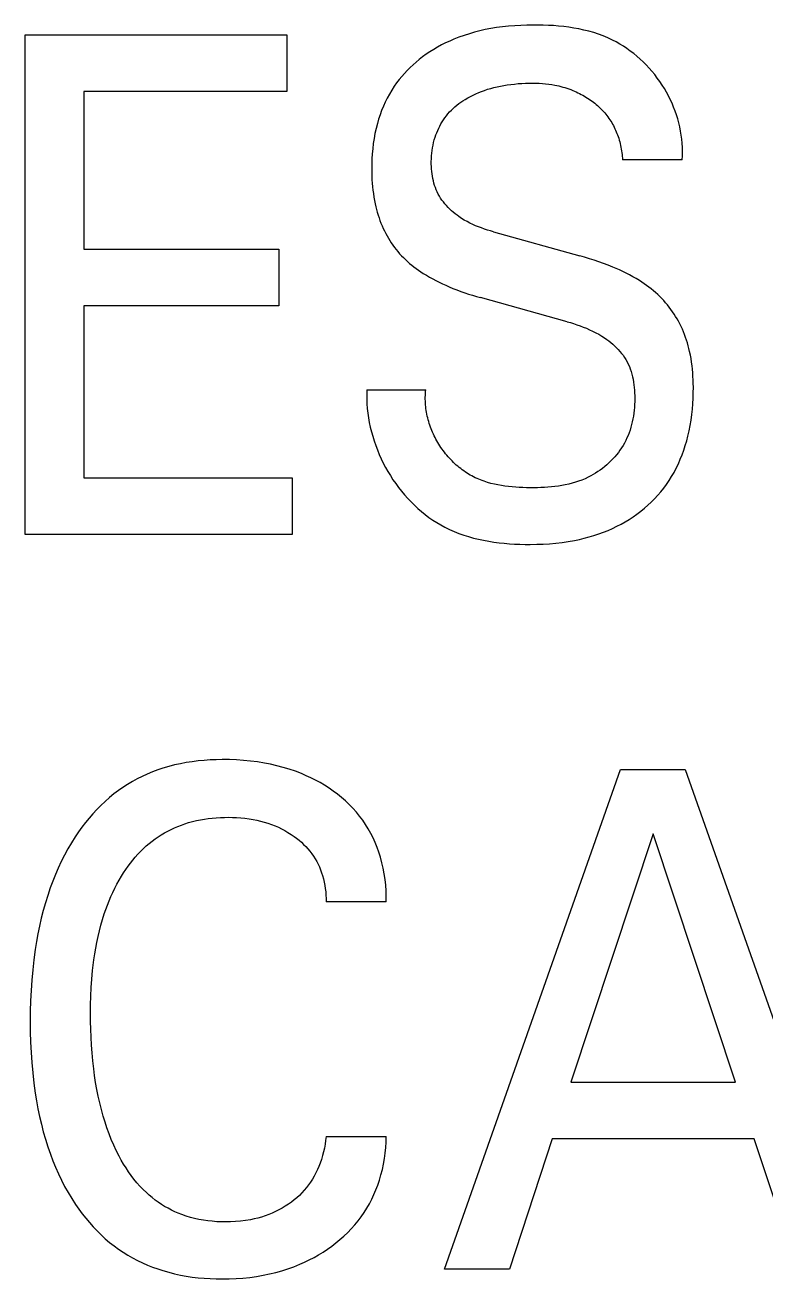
# Model space of a CAD drawing. Extents: x 10 to 879, y 6 to 221.
# Drawn here: x 709.145 to 710.988, y 134.998 to 138.116 of the extents above; entities that cross this region are included whole.
import ezdxf

# ---------------------------------------------------------------- set-up
doc = ezdxf.new("R2010")
doc.units = 0
doc.header["$LTSCALE"] = 5
doc.header["$MEASUREMENT"] = 0
doc.layers.get('0').update_dxf_attribs({"linetype": 'CONTINUOUS'})

msp = doc.modelspace()

# ---------------------------------------------------------------- linework, layer by layer
at = {"color": 7, "linetype": 'Continuous'}
for p, q in [((710.3035, 138.1071), (710.2901, 138.1045)), ((710.3183, 138.1095), (710.3035, 138.1071)), ((710.3332, 138.1115), (710.3183, 138.1095)), ((710.3482, 138.1131), (710.3332, 138.1115)), ((710.3632, 138.1143), (710.3482, 138.1131)), ((710.3783, 138.1151), (710.3632, 138.1143)), ((710.3935, 138.1156), (710.3783, 138.1151)), ((710.4087, 138.1159), (710.3935, 138.1156)), ((710.4214, 138.1158), (710.4087, 138.1159)), ((710.4342, 138.1156), (710.4214, 138.1158)), ((710.447, 138.1151), (710.4342, 138.1156)), ((710.4598, 138.1144), (710.447, 138.1151)), ((710.4725, 138.1133), (710.4598, 138.1144)), ((710.4852, 138.112), (710.4725, 138.1133)), ((710.4979, 138.1104), (710.4852, 138.112)), ((710.5105, 138.1085), (710.4979, 138.1104)), ((710.5229, 138.1062), (710.5105, 138.1085)), ((710.5353, 138.1035), (710.5229, 138.1062)), ((709.1451, 136.849), (709.1451, 138.0912)), ((709.1451, 138.0912), (709.7962, 138.0912)), ((709.7962, 138.0912), (709.7962, 137.9504)), ((710.2016, 138.0762), (710.1914, 138.0715)), ((710.2119, 138.0806), (710.2016, 138.0762)), ((710.2246, 138.0857), (710.2119, 138.0806)), ((710.2374, 138.0902), (710.2246, 138.0857)), ((710.2504, 138.0944), (710.2374, 138.0902)), ((710.2636, 138.0982), (710.2504, 138.0944)), ((710.2768, 138.1015), (710.2636, 138.0982)), ((710.2901, 138.1045), (710.2768, 138.1015)), ((710.5476, 138.1005), (710.5353, 138.1035)), ((710.5597, 138.097), (710.5476, 138.1005)), ((710.5717, 138.0931), (710.5597, 138.097)), ((710.5834, 138.0887), (710.5717, 138.0931)), ((710.595, 138.0839), (710.5834, 138.0887)), ((710.6064, 138.0786), (710.595, 138.0839)), ((710.6156, 138.0738), (710.6064, 138.0786)), ((710.1523, 138.0495), (710.143, 138.0432)), ((710.1618, 138.0554), (710.1523, 138.0495)), ((710.1715, 138.0611), (710.1618, 138.0554)), ((710.1814, 138.0664), (710.1715, 138.0611)), ((710.1914, 138.0715), (710.1814, 138.0664)), ((710.6247, 138.0687), (710.6156, 138.0738)), ((710.6336, 138.0632), (710.6247, 138.0687)), ((710.6424, 138.0574), (710.6336, 138.0632)), ((710.6509, 138.0513), (710.6424, 138.0574)), ((710.6593, 138.0449), (710.6509, 138.0513)), ((710.6674, 138.0383), (710.6593, 138.0449)), ((710.1103, 138.0172), (710.1029, 138.0103)), ((710.118, 138.0239), (710.1103, 138.0172)), ((710.1258, 138.0304), (710.118, 138.0239)), ((710.1339, 138.0366), (710.1258, 138.0304)), ((710.143, 138.0432), (710.1339, 138.0366)), ((710.6753, 138.0313), (710.6674, 138.0383)), ((710.683, 138.0241), (710.6753, 138.0313)), ((710.6905, 138.0166), (710.683, 138.0241)), ((710.6977, 138.0088), (710.6905, 138.0166)), ((710.0821, 137.988), (710.0756, 137.9801)), ((710.0888, 137.9957), (710.0821, 137.988)), ((710.0957, 138.0031), (710.0888, 137.9957)), ((710.1029, 138.0103), (710.0957, 138.0031)), ((710.7047, 138.0009), (710.6977, 138.0088)), ((710.7115, 137.9927), (710.7047, 138.0009)), ((710.7179, 137.9842), (710.7115, 137.9927)), ((710.7241, 137.9756), (710.7179, 137.9842)), ((709.2912, 137.9504), (709.2912, 137.5586)), ((709.7962, 137.9504), (709.2912, 137.9504)), ((710.0574, 137.9542), (710.0516, 137.9444)), ((710.0636, 137.9638), (710.0574, 137.9542)), ((710.0695, 137.9721), (710.0636, 137.9638)), ((710.0756, 137.9801), (710.0695, 137.9721)), ((710.2737, 137.9481), (710.2808, 137.9509)), ((710.2808, 137.9509), (710.2879, 137.9535)), ((710.2879, 137.9535), (710.2958, 137.9561)), ((710.2958, 137.9561), (710.3037, 137.9584)), ((710.3037, 137.9584), (710.3117, 137.9605)), ((710.3117, 137.9605), (710.3198, 137.9624)), ((710.3198, 137.9624), (710.3279, 137.9641)), ((710.3279, 137.9641), (710.336, 137.9657)), ((710.336, 137.9657), (710.3442, 137.967)), ((710.3442, 137.967), (710.3533, 137.9683)), ((710.3533, 137.9683), (710.3625, 137.9693)), ((710.3625, 137.9693), (710.3717, 137.9702)), ((710.3717, 137.9702), (710.381, 137.9708)), ((710.381, 137.9708), (710.3902, 137.9712)), ((710.3902, 137.9712), (710.3995, 137.9715)), ((710.3995, 137.9715), (710.4087, 137.9715)), ((710.4087, 137.9715), (710.4166, 137.9713)), ((710.4166, 137.9713), (710.4244, 137.971)), ((710.4244, 137.971), (710.4323, 137.9705)), ((710.4323, 137.9705), (710.4401, 137.9698)), ((710.4401, 137.9698), (710.4479, 137.9689)), ((710.4479, 137.9689), (710.4557, 137.9678)), ((710.4557, 137.9678), (710.4634, 137.9665)), ((710.4634, 137.9665), (710.4734, 137.9644)), ((710.4734, 137.9644), (710.4834, 137.9618)), ((710.4834, 137.9618), (710.4883, 137.9604)), ((710.4883, 137.9604), (710.4932, 137.9588)), ((710.4932, 137.9588), (710.498, 137.9572)), ((710.498, 137.9572), (710.5028, 137.9554)), ((710.5028, 137.9554), (710.5076, 137.9535)), ((710.5076, 137.9535), (710.5123, 137.9515)), ((710.5123, 137.9515), (710.5165, 137.9497)), ((710.5165, 137.9497), (710.5206, 137.9477)), ((710.7301, 137.9668), (710.7241, 137.9756)), ((710.7356, 137.958), (710.7301, 137.9668)), ((710.7408, 137.9491), (710.7356, 137.958)), ((710.0412, 137.9242), (710.0365, 137.9138)), ((710.0462, 137.9344), (710.0412, 137.9242)), ((710.0516, 137.9444), (710.0462, 137.9344)), ((710.2195, 137.9167), (710.2244, 137.9205)), ((710.2244, 137.9205), (710.2295, 137.9241)), ((710.2295, 137.9241), (710.2346, 137.9276)), ((710.2346, 137.9276), (710.2399, 137.931)), ((710.2399, 137.931), (710.2464, 137.9349)), ((710.2464, 137.9349), (710.2531, 137.9385)), ((710.2531, 137.9385), (710.2599, 137.9419)), ((710.2599, 137.9419), (710.2667, 137.9451)), ((710.2667, 137.9451), (710.2737, 137.9481)), ((710.5206, 137.9477), (710.5247, 137.9457)), ((710.5247, 137.9457), (710.5287, 137.9436)), ((710.5287, 137.9436), (710.5327, 137.9414)), ((710.5327, 137.9414), (710.5366, 137.9392)), ((710.5366, 137.9392), (710.5405, 137.9368)), ((710.5405, 137.9368), (710.5444, 137.9344)), ((710.5444, 137.9344), (710.5482, 137.9319)), ((710.5482, 137.9319), (710.5519, 137.9293)), ((710.5519, 137.9293), (710.5556, 137.9266)), ((710.5556, 137.9266), (710.559, 137.924)), ((710.559, 137.924), (710.5624, 137.9213)), ((710.5624, 137.9213), (710.5657, 137.9185)), ((710.5657, 137.9185), (710.569, 137.9157)), ((710.7457, 137.94), (710.7408, 137.9491)), ((710.7503, 137.9307), (710.7457, 137.94)), ((710.7547, 137.9213), (710.7503, 137.9307)), ((710.7587, 137.9118), (710.7547, 137.9213)), ((710.0283, 137.8925), (710.0247, 137.8817)), ((710.0322, 137.9032), (710.0283, 137.8925)), ((710.0365, 137.9138), (710.0322, 137.9032)), ((710.1895, 137.8855), (710.1932, 137.8904)), ((710.1932, 137.8904), (710.1971, 137.8952)), ((710.1971, 137.8952), (710.2013, 137.8998)), ((710.2013, 137.8998), (710.2056, 137.9043)), ((710.2056, 137.9043), (710.2101, 137.9086)), ((710.2101, 137.9086), (710.2147, 137.9127)), ((710.2147, 137.9127), (710.2195, 137.9167)), ((710.569, 137.9157), (710.5722, 137.9128)), ((710.5722, 137.9128), (710.5754, 137.9099)), ((710.5754, 137.9099), (710.5784, 137.9069)), ((710.5784, 137.9069), (710.5815, 137.9038)), ((710.5815, 137.9038), (710.5844, 137.9006)), ((710.5844, 137.9006), (710.5872, 137.8974)), ((710.5872, 137.8974), (710.59, 137.8941)), ((710.59, 137.8941), (710.5927, 137.8907)), ((710.5927, 137.8907), (710.5953, 137.8873)), ((710.7624, 137.9021), (710.7587, 137.9118)), ((710.7658, 137.8924), (710.7624, 137.9021)), ((710.7689, 137.8825), (710.7658, 137.8924)), ((710.0183, 137.8584), (710.0156, 137.846)), ((710.0215, 137.8707), (710.0183, 137.8584)), ((710.0247, 137.8817), (710.0215, 137.8707)), ((710.1716, 137.8538), (710.1741, 137.8594)), ((710.1741, 137.8594), (710.1768, 137.8648)), ((710.1768, 137.8648), (710.1797, 137.8702)), ((710.1797, 137.8702), (710.1828, 137.8754)), ((710.1828, 137.8754), (710.186, 137.8806)), ((710.186, 137.8806), (710.1895, 137.8855)), ((710.5953, 137.8873), (710.5978, 137.8838)), ((710.5978, 137.8838), (710.6001, 137.8803)), ((710.6001, 137.8803), (710.6024, 137.8768)), ((710.6024, 137.8768), (710.6046, 137.8732)), ((710.6046, 137.8732), (710.6067, 137.8695)), ((710.6067, 137.8695), (710.6088, 137.8658)), ((710.6088, 137.8658), (710.6107, 137.862)), ((710.6107, 137.862), (710.6126, 137.8582)), ((710.6126, 137.8582), (710.6143, 137.8543)), ((710.7716, 137.8726), (710.7689, 137.8825)), ((710.774, 137.8625), (710.7716, 137.8726)), ((710.776, 137.8524), (710.774, 137.8625)), ((710.0133, 137.8335), (710.0114, 137.821)), ((710.0156, 137.846), (710.0133, 137.8335)), ((710.1615, 137.8237), (710.1632, 137.8302)), ((710.1632, 137.8302), (710.1652, 137.8367)), ((710.1652, 137.8367), (710.1671, 137.8425)), ((710.1671, 137.8425), (710.1692, 137.8482)), ((710.1692, 137.8482), (710.1716, 137.8538)), ((710.6143, 137.8543), (710.616, 137.8505)), ((710.616, 137.8505), (710.6176, 137.8465)), ((710.6176, 137.8465), (710.6191, 137.8426)), ((710.6191, 137.8426), (710.6205, 137.8385)), ((710.6205, 137.8385), (710.622, 137.8342)), ((710.622, 137.8342), (710.6233, 137.8298)), ((710.6233, 137.8298), (710.6245, 137.8254)), ((710.6245, 137.8254), (710.6257, 137.821)), ((710.7777, 137.8423), (710.776, 137.8524)), ((710.779, 137.832), (710.7777, 137.8423)), ((710.7799, 137.8218), (710.779, 137.832)), ((710.0088, 137.7957), (710.008, 137.783)), ((710.0099, 137.8083), (710.0088, 137.7957)), ((710.0114, 137.821), (710.0099, 137.8083)), ((710.1564, 137.7903), (710.1569, 137.797)), ((710.1569, 137.797), (710.1578, 137.8038)), ((710.1578, 137.8038), (710.1588, 137.8104)), ((710.1588, 137.8104), (710.16, 137.8171)), ((710.16, 137.8171), (710.1615, 137.8237)), ((710.6257, 137.821), (710.6267, 137.8165)), ((710.6267, 137.8165), (710.6276, 137.8121)), ((710.6276, 137.8121), (710.6284, 137.8076)), ((710.6284, 137.8076), (710.6292, 137.8031)), ((710.6292, 137.8031), (710.6298, 137.7985)), ((710.6298, 137.7985), (710.6303, 137.794)), ((710.6303, 137.794), (710.6307, 137.7895)), ((710.7804, 137.8115), (710.7799, 137.8218)), ((710.7803, 137.7908), (710.7806, 137.8011)), ((710.7806, 137.8011), (710.7804, 137.8115)), ((710.0076, 137.7703), (710.0074, 137.7576)), ((710.008, 137.783), (710.0076, 137.7703)), ((710.1558, 137.7767), (710.156, 137.7835)), ((710.1558, 137.7699), (710.1558, 137.7767)), ((710.156, 137.7639), (710.1558, 137.7699)), ((710.156, 137.7835), (710.1564, 137.7903)), ((710.1564, 137.758), (710.156, 137.7639)), ((710.6307, 137.7895), (710.6311, 137.785)), ((710.6311, 137.785), (710.6313, 137.7804)), ((710.7797, 137.7804), (710.6313, 137.7804)), ((710.7797, 137.7804), (710.7803, 137.7908)), ((710.0074, 137.7576), (710.0075, 137.7488)), ((710.0075, 137.7488), (710.0078, 137.7401)), ((710.0078, 137.7401), (710.0082, 137.7314)), ((710.1569, 137.7521), (710.1564, 137.758)), ((710.1576, 137.7462), (710.1569, 137.7521)), ((710.1585, 137.7403), (710.1576, 137.7462)), ((710.1596, 137.7345), (710.1585, 137.7403)), ((710.1609, 137.7287), (710.1596, 137.7345)), ((710.0082, 137.7314), (710.0088, 137.7226)), ((710.0088, 137.7226), (710.0095, 137.7139)), ((710.0095, 137.7139), (710.0104, 137.7053)), ((710.0104, 137.7053), (710.0116, 137.6966)), ((710.1623, 137.7229), (710.1609, 137.7287)), ((710.164, 137.7173), (710.1623, 137.7229)), ((710.1659, 137.7117), (710.164, 137.7173)), ((710.168, 137.7063), (710.1659, 137.7117)), ((710.1704, 137.7009), (710.168, 137.7063)), ((710.173, 137.6956), (710.1704, 137.7009)), ((710.0116, 137.6966), (710.0129, 137.688)), ((710.0129, 137.688), (710.0144, 137.6794)), ((710.0144, 137.6794), (710.0162, 137.6709)), ((710.0162, 137.6709), (710.0178, 137.664)), ((710.1758, 137.6905), (710.173, 137.6956)), ((710.1789, 137.6855), (710.1758, 137.6905)), ((710.1822, 137.6807), (710.1789, 137.6855)), ((710.1857, 137.6759), (710.1822, 137.6807)), ((710.1894, 137.6713), (710.1857, 137.6759)), ((710.1932, 137.6669), (710.1894, 137.6713)), ((710.0178, 137.664), (710.0195, 137.6571)), ((710.0195, 137.6571), (710.0214, 137.6502)), ((710.0214, 137.6502), (710.0235, 137.6434)), ((710.0235, 137.6434), (710.0257, 137.6367)), ((710.1973, 137.6625), (710.1932, 137.6669)), ((710.2015, 137.6583), (710.1973, 137.6625)), ((710.2058, 137.6543), (710.2015, 137.6583)), ((710.2103, 137.6504), (710.2058, 137.6543)), ((710.2149, 137.6466), (710.2103, 137.6504)), ((710.2197, 137.643), (710.2149, 137.6466)), ((710.2245, 137.6396), (710.2197, 137.643)), ((710.2311, 137.6352), (710.2245, 137.6396)), ((710.0257, 137.6367), (710.0281, 137.63)), ((710.0281, 137.63), (710.0306, 137.6234)), ((710.0306, 137.6234), (710.0333, 137.6168)), ((710.0333, 137.6168), (710.0362, 137.6103)), ((710.0362, 137.6103), (710.0392, 137.6039)), ((710.2378, 137.6311), (710.2311, 137.6352)), ((710.2446, 137.6272), (710.2378, 137.6311)), ((710.2516, 137.6236), (710.2446, 137.6272)), ((710.2587, 137.6202), (710.2516, 137.6236)), ((710.2658, 137.617), (710.2587, 137.6202)), ((710.2731, 137.6141), (710.2658, 137.617)), ((710.2804, 137.6113), (710.2731, 137.6141)), ((710.2878, 137.6087), (710.2804, 137.6113)), ((710.2953, 137.6062), (710.2878, 137.6087)), ((710.0392, 137.6039), (710.0424, 137.5975)), ((710.0424, 137.5975), (710.0457, 137.5916)), ((710.0457, 137.5916), (710.049, 137.5857)), ((710.049, 137.5857), (710.0526, 137.5799)), ((710.0526, 137.5799), (710.0563, 137.5742)), ((710.3028, 137.6039), (710.2953, 137.6062)), ((710.3103, 137.6017), (710.3028, 137.6039)), ((710.3103, 137.6017), (710.5253, 137.5419)), ((709.2912, 137.5586), (709.7765, 137.5586)), ((709.7765, 137.5586), (709.7765, 137.4177)), ((710.0563, 137.5742), (710.0601, 137.5686)), ((710.0601, 137.5686), (710.0641, 137.5631)), ((710.0641, 137.5631), (710.0682, 137.5577)), ((710.0682, 137.5577), (710.0725, 137.5525)), ((710.0725, 137.5525), (710.0769, 137.5473)), ((710.0769, 137.5473), (710.0815, 137.5423)), ((710.0815, 137.5423), (710.0862, 137.5375)), ((710.0862, 137.5375), (710.0912, 137.5325)), ((710.0912, 137.5325), (710.0964, 137.5278)), ((710.0964, 137.5278), (710.1017, 137.5232)), ((710.1017, 137.5232), (710.1071, 137.5187)), ((710.1071, 137.5187), (710.1127, 137.5143)), ((710.1127, 137.5143), (710.1183, 137.5101)), ((710.5372, 137.5385), (710.5253, 137.5419)), ((710.549, 137.5349), (710.5372, 137.5385)), ((710.5607, 137.5312), (710.549, 137.5349)), ((710.5724, 137.5273), (710.5607, 137.5312)), ((710.584, 137.5231), (710.5724, 137.5273)), ((710.5955, 137.5188), (710.584, 137.5231)), ((710.607, 137.5142), (710.5955, 137.5188)), ((710.6156, 137.5106), (710.607, 137.5142)), ((710.1183, 137.5101), (710.1241, 137.506)), ((710.1241, 137.506), (710.1299, 137.5021)), ((710.1299, 137.5021), (710.1358, 137.4982)), ((710.1358, 137.4982), (710.1435, 137.4935)), ((710.1435, 137.4935), (710.1513, 137.4889)), ((710.1513, 137.4889), (710.1592, 137.4845)), ((710.1592, 137.4845), (710.1672, 137.4803)), ((710.6241, 137.5068), (710.6156, 137.5106)), ((710.6325, 137.5028), (710.6241, 137.5068)), ((710.6409, 137.4987), (710.6325, 137.5028)), ((710.6492, 137.4944), (710.6409, 137.4987)), ((710.6573, 137.49), (710.6492, 137.4944)), ((710.6654, 137.4853), (710.6573, 137.49)), ((710.6734, 137.4804), (710.6654, 137.4853)), ((710.1672, 137.4803), (710.1753, 137.4763)), ((710.1753, 137.4763), (710.1834, 137.4724)), ((710.1834, 137.4724), (710.1916, 137.4687)), ((710.1916, 137.4687), (710.1999, 137.4651)), ((710.1999, 137.4651), (710.2095, 137.4611)), ((710.2095, 137.4611), (710.2192, 137.4573)), ((710.2192, 137.4573), (710.229, 137.4537)), ((710.229, 137.4537), (710.2388, 137.4503)), ((710.6794, 137.4765), (710.6734, 137.4804)), ((710.6854, 137.4725), (710.6794, 137.4765)), ((710.6913, 137.4684), (710.6854, 137.4725)), ((710.6971, 137.4641), (710.6913, 137.4684)), ((710.7028, 137.4597), (710.6971, 137.4641)), ((710.7084, 137.4551), (710.7028, 137.4597)), ((710.7139, 137.4504), (710.7084, 137.4551)), ((710.2388, 137.4503), (710.2486, 137.447)), ((710.2486, 137.447), (710.2585, 137.4438)), ((710.2585, 137.4438), (710.2685, 137.4408)), ((710.2685, 137.4408), (710.2785, 137.438)), ((710.4935, 137.3781), (710.2785, 137.438)), ((710.7192, 137.4456), (710.7139, 137.4504)), ((710.7244, 137.4406), (710.7192, 137.4456)), ((710.7294, 137.4356), (710.7244, 137.4406)), ((710.7341, 137.4305), (710.7294, 137.4356)), ((710.7388, 137.4253), (710.7341, 137.4305)), ((710.7433, 137.4199), (710.7388, 137.4253)), ((710.7477, 137.4144), (710.7433, 137.4199)), ((709.2912, 137.4177), (709.2912, 136.9899)), ((709.7765, 137.4177), (709.2912, 137.4177)), ((710.7519, 137.4088), (710.7477, 137.4144)), ((710.756, 137.4031), (710.7519, 137.4088)), ((710.7599, 137.3973), (710.756, 137.4031)), ((710.7637, 137.3913), (710.7599, 137.3973)), ((710.7673, 137.3853), (710.7637, 137.3913)), ((710.4935, 137.3781), (710.5017, 137.3758)), ((710.5017, 137.3758), (710.5098, 137.3733)), ((710.5098, 137.3733), (710.5179, 137.3707)), ((710.5179, 137.3707), (710.5259, 137.3679)), ((710.5259, 137.3679), (710.5339, 137.3649)), ((710.5339, 137.3649), (710.5417, 137.3617)), ((710.5417, 137.3617), (710.5495, 137.3583)), ((710.5495, 137.3583), (710.5572, 137.3547)), ((710.7707, 137.3792), (710.7673, 137.3853)), ((710.7741, 137.3727), (710.7707, 137.3792)), ((710.7773, 137.3662), (710.7741, 137.3727)), ((710.7803, 137.3595), (710.7773, 137.3662)), ((710.7832, 137.3528), (710.7803, 137.3595)), ((710.5572, 137.3547), (710.5648, 137.3509)), ((710.5648, 137.3509), (710.5723, 137.3468)), ((710.5723, 137.3468), (710.5797, 137.3424)), ((710.5797, 137.3424), (710.5869, 137.3377)), ((710.5869, 137.3377), (710.5921, 137.3341)), ((710.5921, 137.3341), (710.5972, 137.3303)), ((710.5972, 137.3303), (710.6022, 137.3264)), ((710.6022, 137.3264), (710.6071, 137.3223)), ((710.7859, 137.346), (710.7832, 137.3528)), ((710.7884, 137.3392), (710.7859, 137.346)), ((710.7907, 137.3322), (710.7884, 137.3392)), ((710.7929, 137.3253), (710.7907, 137.3322)), ((710.6071, 137.3223), (710.6119, 137.318)), ((710.6119, 137.318), (710.6165, 137.3136)), ((710.6165, 137.3136), (710.6209, 137.3091)), ((710.6209, 137.3091), (710.6251, 137.3044)), ((710.6251, 137.3044), (710.6291, 137.2995)), ((710.6291, 137.2995), (710.6329, 137.2946)), ((710.7949, 137.3182), (710.7929, 137.3253)), ((710.7968, 137.3112), (710.7949, 137.3182)), ((710.7984, 137.3041), (710.7968, 137.3112)), ((710.8003, 137.2953), (710.7984, 137.3041)), ((710.8019, 137.2865), (710.8003, 137.2953)), ((710.6329, 137.2946), (710.6365, 137.2894)), ((710.6365, 137.2894), (710.6398, 137.2842)), ((710.6398, 137.2842), (710.6429, 137.2787)), ((710.6429, 137.2787), (710.6459, 137.2728)), ((710.6459, 137.2728), (710.6485, 137.2668)), ((710.6485, 137.2668), (710.6509, 137.2606)), ((710.8033, 137.2777), (710.8019, 137.2865)), ((710.8045, 137.2688), (710.8033, 137.2777)), ((710.8054, 137.26), (710.8045, 137.2688)), ((710.6509, 137.2606), (710.653, 137.2543)), ((710.653, 137.2543), (710.6548, 137.2479)), ((710.6548, 137.2479), (710.6564, 137.2414)), ((710.6564, 137.2414), (710.6578, 137.2349)), ((710.6578, 137.2349), (710.6589, 137.2282)), ((710.8062, 137.251), (710.8054, 137.26)), ((710.8068, 137.2421), (710.8062, 137.251)), ((710.8073, 137.2332), (710.8068, 137.2421)), ((710.8076, 137.2242), (710.8073, 137.2332)), ((709.9953, 137.2091), (709.995, 137.1975)), ((709.9953, 137.2091), (710.1422, 137.2091)), ((710.1413, 137.1997), (710.1417, 137.2044)), ((710.1417, 137.2044), (710.1422, 137.2091)), ((710.6589, 137.2282), (710.6599, 137.2215)), ((710.6599, 137.2215), (710.6606, 137.2148)), ((710.6606, 137.2148), (710.6612, 137.208)), ((710.6612, 137.208), (710.6616, 137.2012)), ((710.8072, 137.1879), (710.8076, 137.2016)), ((710.8077, 137.2153), (710.8076, 137.2242)), ((710.8076, 137.2016), (710.8077, 137.2153)), ((709.995, 137.1975), (709.9951, 137.1859)), ((709.9951, 137.1859), (709.9955, 137.1742)), ((709.9955, 137.1742), (709.9964, 137.1625)), ((710.1409, 137.1903), (710.141, 137.195)), ((710.1409, 137.1856), (710.1409, 137.1903)), ((710.141, 137.1809), (710.1409, 137.1856)), ((710.141, 137.195), (710.1413, 137.1997)), ((710.1412, 137.1762), (710.141, 137.1809)), ((710.1415, 137.1715), (710.1412, 137.1762)), ((710.1419, 137.1668), (710.1415, 137.1715)), ((710.6616, 137.1722), (710.6611, 137.165)), ((710.6616, 137.2012), (710.6618, 137.1939)), ((710.6618, 137.1794), (710.6616, 137.1722)), ((710.6618, 137.1939), (710.6619, 137.1867)), ((710.6619, 137.1867), (710.6618, 137.1794)), ((710.8054, 137.1607), (710.8065, 137.1743)), ((710.8065, 137.1743), (710.8072, 137.1879)), ((709.9964, 137.1625), (709.9977, 137.1509)), ((709.9977, 137.1509), (709.9994, 137.1392)), ((709.9994, 137.1392), (710.0015, 137.1276)), ((710.1425, 137.1621), (710.1419, 137.1668)), ((710.1431, 137.1575), (710.1425, 137.1621)), ((710.1439, 137.1528), (710.1431, 137.1575)), ((710.1447, 137.1482), (710.1439, 137.1528)), ((710.1457, 137.1436), (710.1447, 137.1482)), ((710.1468, 137.139), (710.1457, 137.1436)), ((710.148, 137.1344), (710.1468, 137.139)), ((710.6586, 137.1435), (710.6573, 137.1365)), ((710.6596, 137.1506), (710.6586, 137.1435)), ((710.6604, 137.1578), (710.6596, 137.1506)), ((710.6611, 137.165), (710.6604, 137.1578)), ((710.8021, 137.1336), (710.8039, 137.1471)), ((710.8039, 137.1471), (710.8054, 137.1607)), ((710.0015, 137.1276), (710.0039, 137.1161)), ((710.0039, 137.1161), (710.0067, 137.1045)), ((710.1492, 137.1298), (710.148, 137.1344)), ((710.1506, 137.1253), (710.1492, 137.1298)), ((710.1521, 137.1208), (710.1506, 137.1253)), ((710.1537, 137.1163), (710.1521, 137.1208)), ((710.1553, 137.1119), (710.1537, 137.1163)), ((710.1571, 137.1075), (710.1553, 137.1119)), ((710.6502, 137.1088), (710.6479, 137.1021)), ((710.6523, 137.1156), (710.6502, 137.1088)), ((710.6542, 137.1225), (710.6523, 137.1156)), ((710.6558, 137.1294), (710.6542, 137.1225)), ((710.6573, 137.1365), (710.6558, 137.1294)), ((710.7972, 137.1067), (710.7999, 137.1201)), ((710.7999, 137.1201), (710.8021, 137.1336)), ((710.0067, 137.1045), (710.0099, 137.0931)), ((710.0099, 137.0931), (710.0135, 137.0817)), ((710.0135, 137.0817), (710.0174, 137.0705)), ((710.159, 137.1031), (710.1571, 137.1075)), ((710.1609, 137.0988), (710.159, 137.1031)), ((710.163, 137.0945), (710.1609, 137.0988)), ((710.1651, 137.0902), (710.163, 137.0945)), ((710.1673, 137.086), (710.1651, 137.0902)), ((710.1696, 137.0818), (710.1673, 137.086)), ((710.172, 137.0777), (710.1696, 137.0818)), ((710.1744, 137.0736), (710.172, 137.0777)), ((710.6395, 137.0826), (710.6362, 137.0763)), ((710.6425, 137.089), (710.6395, 137.0826)), ((710.6453, 137.0955), (710.6425, 137.089)), ((710.6479, 137.1021), (710.6453, 137.0955)), ((710.7877, 137.0701), (710.7911, 137.0817)), ((710.7911, 137.0817), (710.7942, 137.0934)), ((710.7942, 137.0934), (710.7972, 137.1067)), ((710.0174, 137.0705), (710.0216, 137.0593)), ((710.0216, 137.0593), (710.0262, 137.0483)), ((710.0262, 137.0483), (710.0311, 137.0374)), ((710.177, 137.0695), (710.1744, 137.0736)), ((710.1797, 137.0654), (710.177, 137.0695)), ((710.1825, 137.0614), (710.1797, 137.0654)), ((710.1853, 137.0575), (710.1825, 137.0614)), ((710.1883, 137.0536), (710.1853, 137.0575)), ((710.1913, 137.0498), (710.1883, 137.0536)), ((710.1943, 137.0461), (710.1913, 137.0498)), ((710.1975, 137.0424), (710.1943, 137.0461)), ((710.6168, 137.0474), (710.6123, 137.042)), ((710.6211, 137.0528), (710.6168, 137.0474)), ((710.6252, 137.0585), (710.6211, 137.0528)), ((710.6291, 137.0642), (710.6252, 137.0585)), ((710.6327, 137.0701), (710.6291, 137.0642)), ((710.6362, 137.0763), (710.6327, 137.0701)), ((710.7753, 137.036), (710.7798, 137.0472)), ((710.7798, 137.0472), (710.7839, 137.0586)), ((710.7839, 137.0586), (710.7877, 137.0701)), ((710.0311, 137.0374), (710.0363, 137.0266)), ((710.0363, 137.0266), (710.0419, 137.016)), ((710.0419, 137.016), (710.0478, 137.0056)), ((710.2007, 137.0388), (710.1975, 137.0424)), ((710.204, 137.0352), (710.2007, 137.0388)), ((710.2074, 137.0318), (710.204, 137.0352)), ((710.2108, 137.0284), (710.2074, 137.0318)), ((710.2143, 137.0251), (710.2108, 137.0284)), ((710.2179, 137.0218), (710.2143, 137.0251)), ((710.2215, 137.0187), (710.2179, 137.0218)), ((710.2252, 137.0156), (710.2215, 137.0187)), ((710.229, 137.0127), (710.2252, 137.0156)), ((710.5871, 137.0177), (710.5816, 137.0134)), ((710.5925, 137.0223), (710.5871, 137.0177)), ((710.5977, 137.0269), (710.5925, 137.0223)), ((710.6027, 137.0318), (710.5977, 137.0269)), ((710.6076, 137.0368), (710.6027, 137.0318)), ((710.6123, 137.042), (710.6076, 137.0368)), ((710.7652, 137.0141), (710.7705, 137.025)), ((710.7705, 137.025), (710.7753, 137.036)), ((709.2912, 136.9899), (709.8098, 136.9899)), ((709.8098, 136.9899), (709.8098, 136.849)), ((710.0478, 137.0056), (710.054, 136.9954)), ((710.054, 136.9954), (710.0604, 136.9853)), ((710.0604, 136.9853), (710.0672, 136.9755)), ((710.2328, 137.0098), (710.229, 137.0127)), ((710.2367, 137.007), (710.2328, 137.0098)), ((710.2406, 137.0043), (710.2367, 137.007)), ((710.2446, 137.0017), (710.2406, 137.0043)), ((710.2486, 136.9992), (710.2446, 137.0017)), ((710.2527, 136.9968), (710.2486, 136.9992)), ((710.2568, 136.9945), (710.2527, 136.9968)), ((710.261, 136.9923), (710.2568, 136.9945)), ((710.2652, 136.9902), (710.261, 136.9923)), ((710.2695, 136.9882), (710.2652, 136.9902)), ((710.2739, 136.9863), (710.2695, 136.9882)), ((710.2783, 136.9846), (710.2739, 136.9863)), ((710.2827, 136.9829), (710.2783, 136.9846)), ((710.5304, 136.9845), (710.5223, 136.9815)), ((710.5383, 136.9878), (710.5304, 136.9845)), ((710.5462, 136.9915), (710.5383, 136.9878)), ((710.5523, 136.9946), (710.5462, 136.9915)), ((710.5584, 136.9979), (710.5523, 136.9946)), ((710.5644, 137.0015), (710.5584, 136.9979)), ((710.5702, 137.0053), (710.5644, 137.0015)), ((710.576, 137.0092), (710.5702, 137.0053)), ((710.5816, 137.0134), (710.576, 137.0092)), ((710.7408, 136.9737), (710.7473, 136.9832)), ((710.7473, 136.9832), (710.7535, 136.993)), ((710.7535, 136.993), (710.7596, 137.0035)), ((710.7596, 137.0035), (710.7652, 137.0141)), ((710.0672, 136.9755), (710.0743, 136.9659)), ((710.0743, 136.9659), (710.0816, 136.9565)), ((710.0816, 136.9565), (710.0893, 136.9474)), ((710.2872, 136.9813), (710.2827, 136.9829)), ((710.2955, 136.9786), (710.2872, 136.9813)), ((710.304, 136.9762), (710.2955, 136.9786)), ((710.3126, 136.9741), (710.304, 136.9762)), ((710.3212, 136.9722), (710.3126, 136.9741)), ((710.33, 136.9706), (710.3212, 136.9722)), ((710.3388, 136.9693), (710.33, 136.9706)), ((710.3477, 136.9682), (710.3388, 136.9693)), ((710.3567, 136.9672), (710.3477, 136.9682)), ((710.3657, 136.9665), (710.3567, 136.9672)), ((710.3747, 136.966), (710.3657, 136.9665)), ((710.3837, 136.9656), (710.3747, 136.966)), ((710.3928, 136.9653), (710.3837, 136.9656)), ((710.4019, 136.9652), (710.3928, 136.9653)), ((710.4108, 136.9652), (710.4019, 136.9652)), ((710.4196, 136.9654), (710.4108, 136.9652)), ((710.4284, 136.9656), (710.4196, 136.9654)), ((710.4372, 136.9661), (710.4284, 136.9656)), ((710.446, 136.9666), (710.4372, 136.9661)), ((710.4547, 136.9674), (710.446, 136.9666)), ((710.4634, 136.9683), (710.4547, 136.9674)), ((710.4721, 136.9695), (710.4634, 136.9683)), ((710.4806, 136.9709), (710.4721, 136.9695)), ((710.4891, 136.9725), (710.4806, 136.9709)), ((710.4976, 136.9743), (710.4891, 136.9725)), ((710.5059, 136.9765), (710.4976, 136.9743)), ((710.5142, 136.9788), (710.5059, 136.9765)), ((710.5223, 136.9815), (710.5142, 136.9788)), ((710.7191, 136.9465), (710.7266, 136.9553)), ((710.7266, 136.9553), (710.7339, 136.9644)), ((710.7339, 136.9644), (710.7408, 136.9737)), ((710.0893, 136.9474), (710.0972, 136.9385)), ((710.0972, 136.9385), (710.1053, 136.9299)), ((710.1053, 136.9299), (710.1137, 136.9216)), ((710.1137, 136.9216), (710.1224, 136.9136)), ((710.6858, 136.9142), (710.6945, 136.9218)), ((710.6945, 136.9218), (710.703, 136.9297)), ((710.703, 136.9297), (710.7112, 136.938)), ((710.7112, 136.938), (710.7191, 136.9465)), ((710.1224, 136.9136), (710.1313, 136.906)), ((710.1313, 136.906), (710.1404, 136.8986)), ((710.1404, 136.8986), (710.1498, 136.8916)), ((710.1498, 136.8916), (710.1594, 136.8849)), ((710.648, 136.8866), (710.6578, 136.893)), ((710.6578, 136.893), (710.6674, 136.8997)), ((710.6674, 136.8997), (710.6767, 136.9068)), ((710.6767, 136.9068), (710.6858, 136.9142)), ((710.1594, 136.8849), (710.1692, 136.8786)), ((710.1692, 136.8786), (710.1793, 136.8727)), ((710.1793, 136.8727), (710.1895, 136.8671)), ((710.1895, 136.8671), (710.2009, 136.8615)), ((710.2009, 136.8615), (710.2125, 136.8564)), ((710.5839, 136.8547), (710.5954, 136.8593)), ((710.5954, 136.8593), (710.6068, 136.8643)), ((710.6068, 136.8643), (710.6174, 136.8694)), ((710.6174, 136.8694), (710.6278, 136.8748)), ((710.6278, 136.8748), (710.638, 136.8805)), ((710.638, 136.8805), (710.648, 136.8866)), ((709.8098, 136.849), (709.1451, 136.849)), ((710.2125, 136.8564), (710.2243, 136.8517)), ((710.2243, 136.8517), (710.2364, 136.8475)), ((710.2364, 136.8475), (710.2485, 136.8436)), ((710.2485, 136.8436), (710.2609, 136.8402)), ((710.2609, 136.8402), (710.2734, 136.8371)), ((710.2734, 136.8371), (710.2859, 136.8345)), ((710.2859, 136.8345), (710.2986, 136.8321)), ((710.2986, 136.8321), (710.3114, 136.8301)), ((710.3114, 136.8301), (710.3243, 136.8285)), ((710.3243, 136.8285), (710.3372, 136.8271)), ((710.3372, 136.8271), (710.3501, 136.8261)), ((710.4496, 136.8261), (710.4653, 136.8275)), ((710.4653, 136.8275), (710.481, 136.8293)), ((710.481, 136.8293), (710.4966, 136.8316)), ((710.4966, 136.8316), (710.5122, 136.8344)), ((710.5122, 136.8344), (710.5243, 136.8369)), ((710.5243, 136.8369), (710.5364, 136.8398)), ((710.5364, 136.8398), (710.5484, 136.843)), ((710.5484, 136.843), (710.5604, 136.8465)), ((710.5604, 136.8465), (710.5722, 136.8504)), ((710.5722, 136.8504), (710.5839, 136.8547)), ((710.3501, 136.8261), (710.3631, 136.8253)), ((710.3631, 136.8253), (710.376, 136.8247)), ((710.376, 136.8247), (710.389, 136.8244)), ((710.389, 136.8244), (710.4019, 136.8244)), ((710.4019, 136.8244), (710.4179, 136.8246)), ((710.4179, 136.8246), (710.4338, 136.8252)), ((710.4338, 136.8252), (710.4496, 136.8261)), ((709.4881, 136.2678), (709.475, 136.2634)), ((709.5024, 136.2721), (709.4881, 136.2678)), ((709.5169, 136.2758), (709.5024, 136.2721)), ((709.5315, 136.279), (709.5169, 136.2758)), ((709.5462, 136.2818), (709.5315, 136.279)), ((709.561, 136.284), (709.5462, 136.2818)), ((709.5759, 136.2859), (709.561, 136.284)), ((709.5908, 136.2873), (709.5759, 136.2859)), ((709.6058, 136.2883), (709.5908, 136.2873)), ((709.6207, 136.2889), (709.6058, 136.2883)), ((709.6357, 136.2891), (709.6207, 136.2889)), ((709.6533, 136.289), (709.6357, 136.2891)), ((709.6708, 136.2883), (709.6533, 136.289)), ((709.6883, 136.2871), (709.6708, 136.2883)), ((709.7058, 136.2855), (709.6883, 136.2871)), ((709.7231, 136.2832), (709.7058, 136.2855)), ((709.7404, 136.2804), (709.7231, 136.2832)), ((709.7561, 136.2774), (709.7404, 136.2804)), ((709.7717, 136.2738), (709.7561, 136.2774)), ((709.7872, 136.2697), (709.7717, 136.2738)), ((709.8025, 136.2652), (709.7872, 136.2697)), ((709.4243, 136.2412), (709.4121, 136.2346)), ((709.4366, 136.2474), (709.4243, 136.2412)), ((709.4492, 136.2532), (709.4366, 136.2474)), ((709.462, 136.2585), (709.4492, 136.2532)), ((709.475, 136.2634), (709.462, 136.2585)), ((709.8176, 136.26), (709.8025, 136.2652)), ((709.8326, 136.2543), (709.8176, 136.26)), ((709.8445, 136.2492), (709.8326, 136.2543)), ((709.8563, 136.2438), (709.8445, 136.2492)), ((709.8679, 136.238), (709.8563, 136.2438)), ((709.8792, 136.2318), (709.8679, 136.238)), ((710.1884, 135.0223), (710.6268, 136.2645)), ((710.6268, 136.2645), (710.7873, 136.2645)), ((710.7873, 136.2645), (711.2256, 135.0223)), ((709.3662, 136.2038), (709.355, 136.1947)), ((709.3772, 136.2121), (709.3662, 136.2038)), ((709.3886, 136.22), (709.3772, 136.2121)), ((709.4002, 136.2275), (709.3886, 136.22)), ((709.4121, 136.2346), (709.4002, 136.2275)), ((709.8904, 136.2252), (709.8792, 136.2318)), ((709.9014, 136.2182), (709.8904, 136.2252)), ((709.912, 136.2108), (709.9014, 136.2182)), ((709.9224, 136.203), (709.912, 136.2108)), ((709.3337, 136.1754), (709.3236, 136.1651)), ((709.3442, 136.1852), (709.3337, 136.1754)), ((709.355, 136.1947), (709.3442, 136.1852)), ((709.9325, 136.1949), (709.9224, 136.203)), ((709.9423, 136.1864), (709.9325, 136.1949)), ((709.9517, 136.1775), (709.9423, 136.1864)), ((709.9607, 136.1682), (709.9517, 136.1775)), ((709.3043, 136.1436), (709.2953, 136.1324)), ((709.3138, 136.1545), (709.3043, 136.1436)), ((709.3236, 136.1651), (709.3138, 136.1545)), ((709.5812, 136.1394), (709.5911, 136.1411)), ((709.5911, 136.1411), (709.601, 136.1426)), ((709.601, 136.1426), (709.6109, 136.1437)), ((709.6109, 136.1437), (709.6209, 136.1446)), ((709.6209, 136.1446), (709.6309, 136.1452)), ((709.6309, 136.1452), (709.6409, 136.1455)), ((709.6409, 136.1455), (709.6508, 136.1456)), ((709.6508, 136.1456), (709.6612, 136.1455)), ((709.6612, 136.1455), (709.6715, 136.1451)), ((709.6715, 136.1451), (709.6818, 136.1444)), ((709.6818, 136.1444), (709.692, 136.1433)), ((709.692, 136.1433), (709.7023, 136.142)), ((709.7023, 136.142), (709.7124, 136.1403)), ((709.9693, 136.1586), (709.9607, 136.1682)), ((709.9775, 136.1486), (709.9693, 136.1586)), ((709.9852, 136.1383), (709.9775, 136.1486)), ((709.2865, 136.1209), (709.2781, 136.1092)), ((709.2953, 136.1324), (709.2865, 136.1209)), ((709.492, 136.1068), (709.5001, 136.1113)), ((709.5001, 136.1113), (709.5084, 136.1155)), ((709.5084, 136.1155), (709.5167, 136.1194)), ((709.5167, 136.1194), (709.5253, 136.123)), ((709.5253, 136.123), (709.5339, 136.1263)), ((709.5339, 136.1263), (709.5426, 136.1294)), ((709.5426, 136.1294), (709.5521, 136.1324)), ((709.5521, 136.1324), (709.5617, 136.135)), ((709.5617, 136.135), (709.5715, 136.1374)), ((709.5715, 136.1374), (709.5812, 136.1394)), ((709.7124, 136.1403), (709.7217, 136.1385)), ((709.7217, 136.1385), (709.731, 136.1363)), ((709.731, 136.1363), (709.7401, 136.1339)), ((709.7401, 136.1339), (709.7492, 136.1311)), ((709.7492, 136.1311), (709.7581, 136.128)), ((709.7581, 136.128), (709.7669, 136.1245)), ((709.7669, 136.1245), (709.7752, 136.1209)), ((709.7752, 136.1209), (709.7834, 136.1169)), ((709.7834, 136.1169), (709.7914, 136.1127)), ((709.7914, 136.1127), (709.7992, 136.1081)), ((709.9924, 136.1277), (709.9852, 136.1383)), ((709.999, 136.1169), (709.9924, 136.1277)), ((710.0052, 136.1057), (709.999, 136.1169)), ((709.2606, 136.0822), (709.2516, 136.0669)), ((709.27, 136.0972), (709.2606, 136.0822)), ((709.2781, 136.1092), (709.27, 136.0972)), ((709.4466, 136.0744), (709.454, 136.0807)), ((709.454, 136.0807), (709.4612, 136.0864)), ((709.4612, 136.0864), (709.4687, 136.0919)), ((709.4687, 136.0919), (709.4763, 136.0971)), ((709.4763, 136.0971), (709.4841, 136.1021)), ((709.4841, 136.1021), (709.492, 136.1068)), ((709.7992, 136.1081), (709.8069, 136.1033)), ((709.8069, 136.1033), (709.8144, 136.0981)), ((709.8144, 136.0981), (709.8206, 136.0935)), ((709.8206, 136.0935), (709.8267, 136.0886)), ((709.8267, 136.0886), (709.8325, 136.0835)), ((709.8325, 136.0835), (709.8382, 136.0782)), ((710.011, 136.0943), (710.0052, 136.1057)), ((710.0162, 136.0826), (710.011, 136.0943)), ((710.021, 136.0707), (710.0162, 136.0826)), ((710.7078, 136.1043), (710.5033, 135.4871)), ((710.9129, 135.4871), (710.7078, 136.1043)), ((709.2431, 136.0514), (709.2351, 136.0355)), ((709.2516, 136.0669), (709.2431, 136.0514)), ((709.4193, 136.0467), (709.4258, 136.054)), ((709.4258, 136.054), (709.4325, 136.061)), ((709.4325, 136.061), (709.4395, 136.0678)), ((709.4395, 136.0678), (709.4466, 136.0744)), ((709.8382, 136.0782), (709.8437, 136.0727)), ((709.8437, 136.0727), (709.8489, 136.067)), ((709.8489, 136.067), (709.8539, 136.0611)), ((709.8539, 136.0611), (709.8585, 136.055)), ((709.8585, 136.055), (709.8628, 136.0487)), ((709.8628, 136.0487), (709.8669, 136.0423)), ((710.0253, 136.0587), (710.021, 136.0707)), ((710.0291, 136.0464), (710.0253, 136.0587)), ((709.2276, 136.0195), (709.2205, 136.0033)), ((709.2351, 136.0355), (709.2276, 136.0195)), ((709.3957, 136.0158), (709.4012, 136.0238)), ((709.4012, 136.0238), (709.4071, 136.0316)), ((709.4071, 136.0316), (709.4131, 136.0393)), ((709.4131, 136.0393), (709.4193, 136.0467)), ((709.8669, 136.0423), (709.8706, 136.0357)), ((709.8706, 136.0357), (709.874, 136.029)), ((709.874, 136.029), (709.8772, 136.0221)), ((709.8772, 136.0221), (709.8801, 136.0151)), ((710.0329, 136.0328), (710.0291, 136.0464)), ((710.036, 136.019), (710.0329, 136.0328)), ((710.0387, 136.0051), (710.036, 136.019)), ((709.2139, 135.9868), (709.2078, 135.9702)), ((709.2205, 136.0033), (709.2139, 135.9868)), ((709.3737, 135.9794), (709.3792, 135.9895)), ((709.3792, 135.9895), (709.3851, 135.9995)), ((709.3851, 135.9995), (709.3903, 136.0077)), ((709.3903, 136.0077), (709.3957, 136.0158)), ((709.8801, 136.0151), (709.8827, 136.0079)), ((709.8827, 136.0079), (709.885, 136.0007)), ((709.885, 136.0007), (709.8873, 135.9926)), ((709.8873, 135.9926), (709.8892, 135.9845)), ((710.0407, 135.9912), (710.0387, 136.0051)), ((710.0423, 135.9771), (710.0407, 135.9912)), ((709.2078, 135.9702), (709.2014, 135.9516)), ((709.3586, 135.9483), (709.3634, 135.9588)), ((709.3634, 135.9588), (709.3684, 135.9692)), ((709.3684, 135.9692), (709.3737, 135.9794)), ((709.8892, 135.9845), (709.8908, 135.9764)), ((709.8908, 135.9764), (709.892, 135.9682)), ((709.892, 135.9682), (709.893, 135.9599)), ((709.893, 135.9599), (709.8936, 135.9517)), ((710.0433, 135.9631), (710.0423, 135.9771)), ((710.0438, 135.9492), (710.0433, 135.9631)), ((709.1956, 135.9327), (709.1903, 135.9137)), ((709.2014, 135.9516), (709.1956, 135.9327)), ((709.3459, 135.9161), (709.3499, 135.9269)), ((709.3499, 135.9269), (709.3541, 135.9377)), ((709.3541, 135.9377), (709.3586, 135.9483)), ((709.8936, 135.9517), (709.8939, 135.9434)), ((709.8939, 135.9434), (709.8939, 135.9352)), ((710.0438, 135.9352), (709.8939, 135.9352)), ((710.0438, 135.9352), (710.0438, 135.9492)), ((709.1854, 135.8946), (709.181, 135.8753)), ((709.1903, 135.9137), (709.1854, 135.8946)), ((709.3378, 135.8913), (709.3422, 135.9052)), ((709.3422, 135.9052), (709.3459, 135.9161)), ((709.181, 135.8753), (709.1771, 135.856)), ((709.3268, 135.8489), (709.3301, 135.8631)), ((709.3301, 135.8631), (709.3338, 135.8772)), ((709.3338, 135.8772), (709.3378, 135.8913)), ((709.1735, 135.8366), (709.1704, 135.8171)), ((709.1771, 135.856), (709.1735, 135.8366)), ((709.321, 135.8202), (709.3237, 135.8346)), ((709.3237, 135.8346), (709.3268, 135.8489)), ((709.1704, 135.8171), (709.1669, 135.7916)), ((709.3165, 135.7913), (709.3186, 135.8058)), ((709.3186, 135.8058), (709.321, 135.8202)), ((709.1669, 135.7916), (709.1641, 135.766)), ((709.3132, 135.7648), (709.3165, 135.7913)), ((709.1618, 135.7404), (709.1601, 135.7148)), ((709.1641, 135.766), (709.1618, 135.7404)), ((709.3097, 135.7221), (709.3112, 135.7435)), ((709.3112, 135.7435), (709.3132, 135.7648)), ((709.1601, 135.7148), (709.1589, 135.6891)), ((709.3087, 135.7007), (709.3097, 135.7221)), ((709.1589, 135.6891), (709.1582, 135.6634)), ((709.3079, 135.6579), (709.3081, 135.6793)), ((709.3081, 135.6793), (709.3087, 135.7007)), ((709.1582, 135.6634), (709.158, 135.6377)), ((709.308, 135.6382), (709.3079, 135.6579)), ((709.158, 135.6377), (709.1582, 135.6121)), ((709.1582, 135.6121), (709.1589, 135.5866)), ((709.3084, 135.6185), (709.308, 135.6382)), ((709.3092, 135.5988), (709.3084, 135.6185)), ((709.1589, 135.5866), (709.1601, 135.5611)), ((709.3103, 135.5791), (709.3092, 135.5988)), ((709.1601, 135.5611), (709.1618, 135.5356)), ((709.3117, 135.5595), (709.3103, 135.5791)), ((709.3136, 135.5399), (709.3117, 135.5595)), ((709.1618, 135.5356), (709.1641, 135.5102)), ((709.3158, 135.5203), (709.3136, 135.5399)), ((709.3181, 135.5032), (709.3158, 135.5203)), ((709.1641, 135.5102), (709.167, 135.4848)), ((709.3207, 135.4861), (709.3181, 135.5032)), ((710.5033, 135.4871), (710.9129, 135.4871)), ((709.167, 135.4848), (709.1705, 135.4595)), ((709.1705, 135.4595), (709.1736, 135.4402)), ((709.3237, 135.4691), (709.3207, 135.4861)), ((709.327, 135.4522), (709.3237, 135.4691)), ((709.1736, 135.4402), (709.1772, 135.421)), ((709.3307, 135.4354), (709.327, 135.4522)), ((709.3349, 135.4186), (709.3307, 135.4354)), ((709.1772, 135.421), (709.1812, 135.4018)), ((709.1812, 135.4018), (709.1856, 135.3827)), ((709.3395, 135.402), (709.3349, 135.4186)), ((709.344, 135.3875), (709.3395, 135.402)), ((709.1856, 135.3827), (709.1905, 135.3638)), ((709.1905, 135.3638), (709.1958, 135.345)), ((709.3488, 135.373), (709.344, 135.3875)), ((709.354, 135.3587), (709.3488, 135.373)), ((709.1958, 135.345), (709.2017, 135.3263)), ((709.3596, 135.3445), (709.354, 135.3587)), ((709.3656, 135.3306), (709.3596, 135.3445)), ((709.3721, 135.3167), (709.3656, 135.3306)), ((709.8914, 135.3325), (709.8897, 135.323)), ((709.8928, 135.342), (709.8914, 135.3325)), ((709.8939, 135.3515), (709.8928, 135.342)), ((709.8939, 135.3515), (710.0438, 135.3515)), ((710.0426, 135.3242), (710.0434, 135.3379)), ((710.0434, 135.3379), (710.0438, 135.3515)), ((710.4564, 135.3463), (710.3504, 135.0223)), ((710.9591, 135.3463), (710.4564, 135.3463)), ((711.0666, 135.0223), (710.9591, 135.3463)), ((709.2017, 135.3263), (709.2081, 135.3078)), ((709.2081, 135.3078), (709.2143, 135.2914)), ((709.379, 135.3031), (709.3721, 135.3167)), ((709.3845, 135.2931), (709.379, 135.3031)), ((709.8852, 135.3042), (709.8824, 135.2949)), ((709.8876, 135.3136), (709.8852, 135.3042)), ((709.8897, 135.323), (709.8876, 135.3136)), ((710.0394, 135.2968), (710.0412, 135.3105)), ((710.0412, 135.3105), (710.0426, 135.3242)), ((709.2143, 135.2914), (709.2209, 135.2752)), ((709.2209, 135.2752), (709.228, 135.2591)), ((709.3903, 135.2833), (709.3845, 135.2931)), ((709.3963, 135.2736), (709.3903, 135.2833)), ((709.4026, 135.264), (709.3963, 135.2736)), ((709.8726, 135.2694), (709.8688, 135.2614)), ((709.8761, 135.2775), (709.8726, 135.2694)), ((709.8792, 135.2857), (709.8761, 135.2775)), ((709.8824, 135.2949), (709.8792, 135.2857)), ((710.0306, 135.2563), (710.0341, 135.2697)), ((710.0341, 135.2697), (710.037, 135.2832)), ((710.037, 135.2832), (710.0394, 135.2968)), ((709.228, 135.2591), (709.2356, 135.2433)), ((709.2356, 135.2433), (709.2436, 135.2277)), ((709.4092, 135.2547), (709.4026, 135.264)), ((709.4161, 135.2457), (709.4092, 135.2547)), ((709.4233, 135.2369), (709.4161, 135.2457)), ((709.4308, 135.2283), (709.4233, 135.2369)), ((709.8555, 135.2386), (709.8505, 135.2314)), ((709.8603, 135.246), (709.8555, 135.2386)), ((709.8647, 135.2536), (709.8603, 135.246)), ((709.8688, 135.2614), (709.8647, 135.2536)), ((710.0226, 135.231), (710.0267, 135.2431)), ((710.0267, 135.2431), (710.0306, 135.2563)), ((709.2436, 135.2277), (709.2522, 135.2123)), ((709.2522, 135.2123), (709.2612, 135.1973)), ((709.4387, 135.2201), (709.4308, 135.2283)), ((709.4468, 135.2122), (709.4387, 135.2201)), ((709.4539, 135.2058), (709.4468, 135.2122)), ((709.4612, 135.1998), (709.4539, 135.2058)), ((709.8336, 135.2116), (709.8275, 135.2055)), ((709.8395, 135.218), (709.8336, 135.2116)), ((709.8452, 135.2246), (709.8395, 135.218)), ((709.8505, 135.2314), (709.8452, 135.2246)), ((710.0077, 135.1959), (710.0131, 135.2074)), ((710.0131, 135.2074), (710.0181, 135.2191)), ((710.0181, 135.2191), (710.0226, 135.231)), ((709.2612, 135.1973), (709.2708, 135.1825)), ((709.2708, 135.1825), (709.2788, 135.1709)), ((709.4687, 135.1939), (709.4612, 135.1998)), ((709.4764, 135.1884), (709.4687, 135.1939)), ((709.4843, 135.1831), (709.4764, 135.1884)), ((709.4924, 135.1781), (709.4843, 135.1831)), ((709.5007, 135.1734), (709.4924, 135.1781)), ((709.7925, 135.1783), (709.7846, 135.1736)), ((709.8001, 135.1833), (709.7925, 135.1783)), ((709.8076, 135.1887), (709.8001, 135.1833)), ((709.8144, 135.194), (709.8076, 135.1887)), ((709.8211, 135.1996), (709.8144, 135.194)), ((709.8275, 135.2055), (709.8211, 135.1996)), ((709.9955, 135.1736), (710.0018, 135.1846)), ((710.0018, 135.1846), (710.0077, 135.1959)), ((709.2788, 135.1709), (709.2872, 135.1596)), ((709.2872, 135.1596), (709.296, 135.1485)), ((709.296, 135.1485), (709.305, 135.1377)), ((709.5091, 135.169), (709.5007, 135.1734)), ((709.5176, 135.1648), (709.5091, 135.169)), ((709.5264, 135.161), (709.5176, 135.1648)), ((709.5352, 135.1576), (709.5264, 135.161)), ((709.5456, 135.1539), (709.5352, 135.1576)), ((709.5563, 135.1507), (709.5456, 135.1539)), ((709.567, 135.148), (709.5563, 135.1507)), ((709.5778, 135.1456), (709.567, 135.148)), ((709.5887, 135.1437), (709.5778, 135.1456)), ((709.5997, 135.1421), (709.5887, 135.1437)), ((709.7056, 135.1449), (709.6934, 135.1428)), ((709.7149, 135.1468), (709.7056, 135.1449)), ((709.7242, 135.149), (709.7149, 135.1468)), ((709.7333, 135.1516), (709.7242, 135.149)), ((709.7424, 135.1545), (709.7333, 135.1516)), ((709.7513, 135.1577), (709.7424, 135.1545)), ((709.7601, 135.1613), (709.7513, 135.1577)), ((709.7685, 135.1651), (709.7601, 135.1613)), ((709.7766, 135.1692), (709.7685, 135.1651)), ((709.7846, 135.1736), (709.7766, 135.1692)), ((709.9737, 135.1421), (709.9815, 135.1524)), ((709.9815, 135.1524), (709.9887, 135.1628)), ((709.9887, 135.1628), (709.9955, 135.1736)), ((709.305, 135.1377), (709.3144, 135.1272)), ((709.3144, 135.1272), (709.3242, 135.117)), ((709.3242, 135.117), (709.3343, 135.1071)), ((709.6108, 135.1409), (709.5997, 135.1421)), ((709.6218, 135.14), (709.6108, 135.1409)), ((709.6329, 135.1395), (709.6218, 135.14)), ((709.644, 135.1394), (709.6329, 135.1395)), ((709.6564, 135.1396), (709.644, 135.1394)), ((709.6688, 135.1402), (709.6564, 135.1396)), ((709.6811, 135.1413), (709.6688, 135.1402)), ((709.6934, 135.1428), (709.6811, 135.1413)), ((709.9383, 135.1042), (709.9478, 135.1132)), ((709.9478, 135.1132), (709.9568, 135.1225)), ((709.9568, 135.1225), (709.9655, 135.1321)), ((709.9655, 135.1321), (709.9737, 135.1421)), ((709.3343, 135.1071), (709.3447, 135.0976)), ((709.3447, 135.0976), (709.3554, 135.0885)), ((709.3554, 135.0885), (709.3665, 135.0798)), ((709.9083, 135.0795), (709.9186, 135.0874)), ((709.9186, 135.0874), (709.9286, 135.0956)), ((709.9286, 135.0956), (709.9383, 135.1042)), ((709.3665, 135.0798), (709.3776, 135.0718)), ((709.3776, 135.0718), (709.389, 135.0641)), ((709.389, 135.0641), (709.4006, 135.0569)), ((709.4006, 135.0569), (709.4125, 135.0501)), ((709.4125, 135.0501), (709.4246, 135.0437)), ((709.8523, 135.0451), (709.864, 135.0512)), ((709.864, 135.0512), (709.8754, 135.0577)), ((709.8754, 135.0577), (709.8866, 135.0646)), ((709.8866, 135.0646), (709.8975, 135.0719)), ((709.8975, 135.0719), (709.9083, 135.0795)), ((709.4246, 135.0437), (709.437, 135.0378)), ((709.437, 135.0378), (709.4495, 135.0322)), ((709.4495, 135.0322), (709.4622, 135.0271)), ((709.4622, 135.0271), (709.4751, 135.0224)), ((709.4751, 135.0224), (709.4882, 135.0182)), ((709.7838, 135.0179), (709.7989, 135.0228)), ((709.7989, 135.0228), (709.8138, 135.0281)), ((709.8138, 135.0281), (709.8285, 135.034)), ((709.8285, 135.034), (709.8405, 135.0394)), ((709.8405, 135.0394), (709.8523, 135.0451)), ((710.3504, 135.0223), (710.1884, 135.0223)), ((709.4882, 135.0182), (709.5025, 135.0141)), ((709.5025, 135.0141), (709.517, 135.0104)), ((709.517, 135.0104), (709.5316, 135.0073)), ((709.5316, 135.0073), (709.5463, 135.0046)), ((709.5463, 135.0046), (709.5611, 135.0024)), ((709.5611, 135.0024), (709.576, 135.0007)), ((709.576, 135.0007), (709.5909, 134.9993)), ((709.5909, 134.9993), (709.6058, 134.9984)), ((709.6058, 134.9984), (709.6207, 134.9978)), ((709.6207, 134.9978), (709.6357, 134.9976)), ((709.6357, 134.9976), (709.6528, 134.9979)), ((709.6528, 134.9979), (709.6699, 134.9986)), ((709.6699, 134.9986), (709.6869, 134.9998)), ((709.6869, 134.9998), (709.7039, 135.0016)), ((709.7039, 135.0016), (709.7208, 135.0039)), ((709.7208, 135.0039), (709.7377, 135.0067)), ((709.7377, 135.0067), (709.7532, 135.0099)), ((709.7532, 135.0099), (709.7686, 135.0137)), ((709.7686, 135.0137), (709.7838, 135.0179))]:
    msp.add_line(p, q, dxfattribs=at)

doc.saveas('drawing.dxf')
